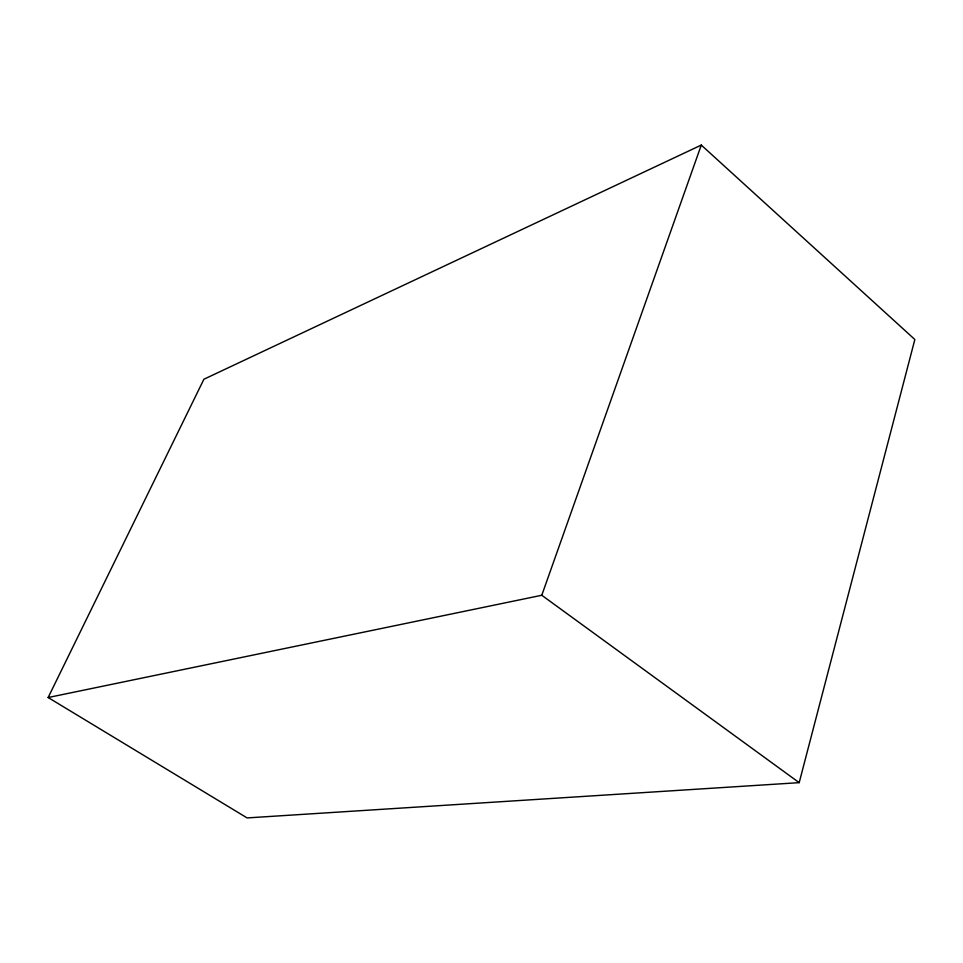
<?xml version="1.0" encoding="UTF-8"?>
<svg xmlns="http://www.w3.org/2000/svg" width="963" height="963" viewBox="0 0 963 963"><rect width="100%" height="100%" fill="white"/><g stroke="black" fill="none" stroke-linecap="round" stroke-linejoin="round"><path stroke-width="1.44" d="M799.194 782.654L914.85 339.506L701.281 145.076L203.903 379.241L48.15 697.525L247.106 817.924L799.194 782.654L541.784 595.266L48.15 697.525M541.784 595.266L701.281 145.076"/></g></svg>
